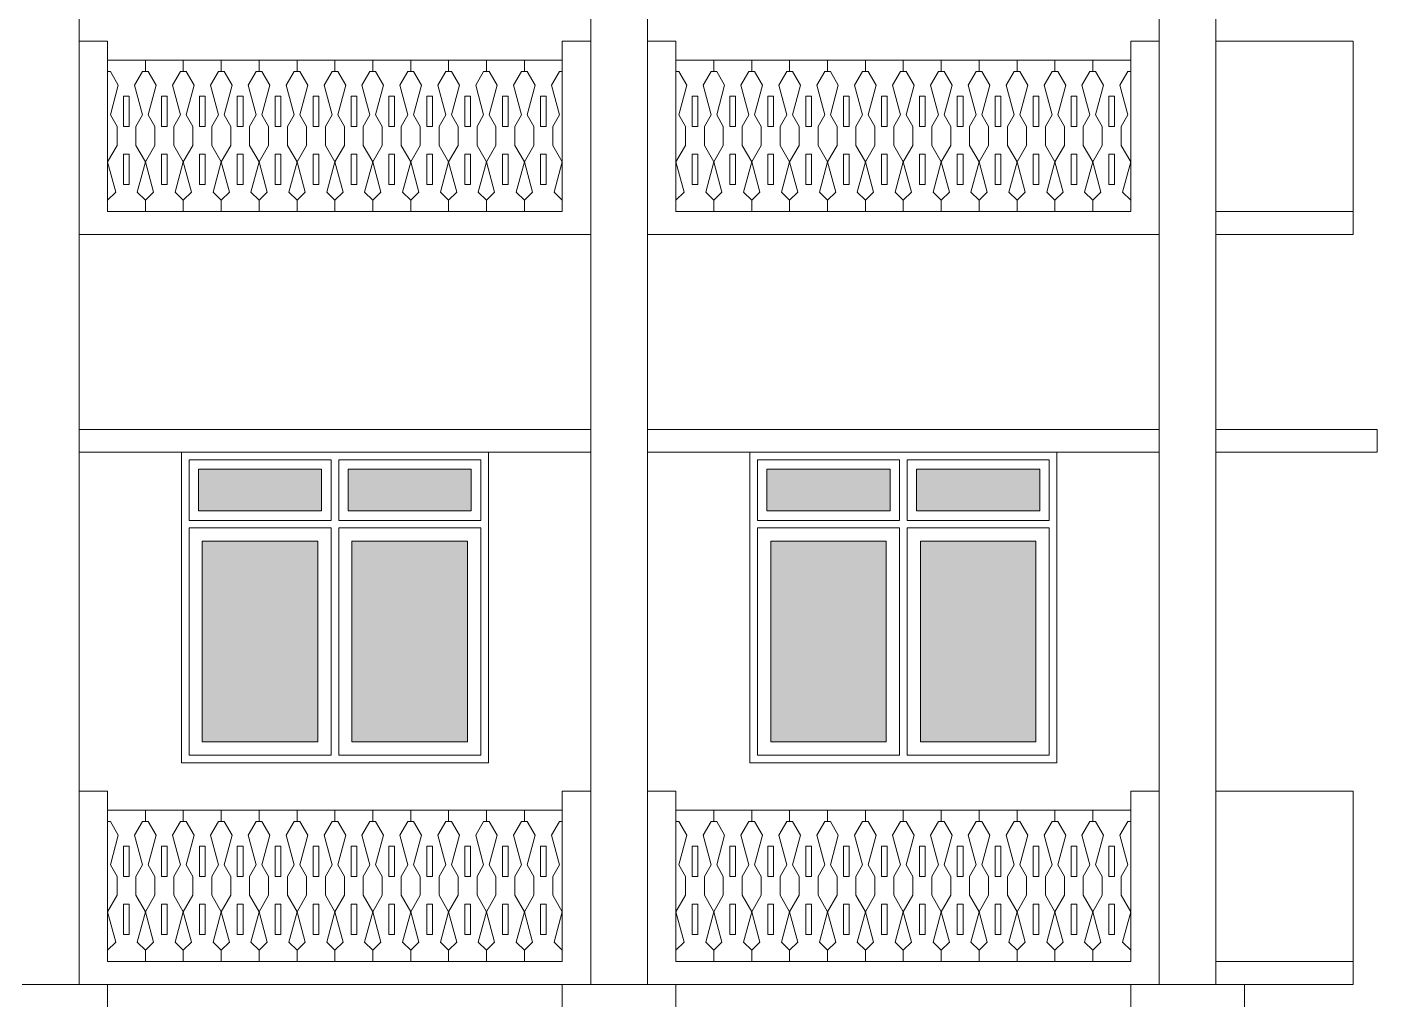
# Model space of a CAD drawing. Header units: millimetres. Extents: x -11 to 1625, y -267 to 180.
# Drawn here: x 1272.31 to 1279.44, y 128.73 to 133.86 of the extents above; entities that cross this region are included whole.
import ezdxf

# ---------------------------------------------------------------- set-up
doc = ezdxf.new("R2010")
doc.units = ezdxf.units.MM
for name, color, linetype, lineweight in [('ars', 11, 'Continuous', 5), ('kus', 63, 'Continuous', 15), ('lan', 7, 'Continuous', 15), ('sol kaca', 9, 'Continuous', 0), ('tem', 5, 'Continuous', 20)]:
    doc.layers.add(name, color=color, linetype=linetype, lineweight=lineweight)

msp = doc.modelspace()

# ---------------------------------------------------------------- hatches: boundary and pattern name
at = {"layer": 'sol kaca'}
h = msp.add_hatch(color=256, dxfattribs=at)
h.dxf.hatch_style = 1
h.paths.add_polyline_path([(1273.8693095, 131.5265705), (1273.2193095, 131.5265705), (1273.2193095, 131.3065705), (1273.8693095, 131.3065705)])
h.paths.add_polyline_path([(1274.6593095, 131.5265705), (1274.0093095, 131.5265705), (1274.0093095, 131.3065705), (1274.6593095, 131.3065705)])
h.paths.add_polyline_path([(1274.6393095, 131.1465705), (1274.0293095, 131.1465705), (1274.0293095, 130.0865705), (1274.6393095, 130.0865705)])
h.paths.add_polyline_path([(1273.8493095, 131.1465705), (1273.2393095, 131.1465705), (1273.2393095, 130.0865705), (1273.8493095, 130.0865705)])
h = msp.add_hatch(color=256, dxfattribs=at)
h.dxf.hatch_style = 1
h.paths.add_polyline_path([(1276.8693095, 131.5265705), (1276.2193095, 131.5265705), (1276.2193095, 131.3065705), (1276.8693095, 131.3065705)])
h.paths.add_polyline_path([(1277.6593095, 131.5265705), (1277.0093095, 131.5265705), (1277.0093095, 131.3065705), (1277.6593095, 131.3065705)])
h.paths.add_polyline_path([(1277.6393095, 131.1465705), (1277.0293095, 131.1465705), (1277.0293095, 130.0865705), (1277.6393095, 130.0865705)])
h.paths.add_polyline_path([(1276.8493095, 131.1465705), (1276.2393095, 131.1465705), (1276.2393095, 130.0865705), (1276.8493095, 130.0865705)])

# ---------------------------------------------------------------- linework, layer by layer
at = {"layer": 'ars'}
for points in [[(1272.9393095, 133.6865705), (1272.7393095, 133.6865705), (1272.7393095, 133.6265705), (1272.7543095, 133.6265705), (1272.7962886, 133.5538605), (1272.7543095, 133.3971923), (1272.7893095, 133.3365705), (1272.7893095, 133.2365705), (1272.7393095, 133.149968), (1272.7822924, 132.9895535), (1272.7393095, 132.9465705), (1272.7393095, 132.8865705), (1272.9393095, 132.8865705), (1272.9393095, 132.9465705), (1272.8963266, 132.9895535), (1272.9393095, 133.149968), (1272.8893095, 133.2365705), (1272.8893095, 133.3365705), (1272.9243095, 133.3971923), (1272.8823304, 133.5538605), (1272.9243095, 133.6265705), (1272.9393095, 133.6265705)], [(1273.1393095, 133.6865705), (1272.9393095, 133.6865705), (1272.9393095, 133.6265705), (1272.9543095, 133.6265705), (1272.9962886, 133.5538605), (1272.9543095, 133.3971923), (1272.9893095, 133.3365705), (1272.9893095, 133.2365705), (1272.9393095, 133.149968), (1272.9822924, 132.9895535), (1272.9393095, 132.9465705), (1272.9393095, 132.8865705), (1273.1393095, 132.8865705), (1273.1393095, 132.9465705), (1273.0963266, 132.9895535), (1273.1393095, 133.149968), (1273.0893095, 133.2365705), (1273.0893095, 133.3365705), (1273.1243095, 133.3971923), (1273.0823304, 133.5538605), (1273.1243095, 133.6265705), (1273.1393095, 133.6265705)], [(1273.3393095, 133.6865705), (1273.1393095, 133.6865705), (1273.1393095, 133.6265705), (1273.1543095, 133.6265705), (1273.1962886, 133.5538605), (1273.1543095, 133.3971923), (1273.1893095, 133.3365705), (1273.1893095, 133.2365705), (1273.1393095, 133.149968), (1273.1822924, 132.9895535), (1273.1393095, 132.9465705), (1273.1393095, 132.8865705), (1273.3393095, 132.8865705), (1273.3393095, 132.9465705), (1273.2963266, 132.9895535), (1273.3393095, 133.149968), (1273.2893095, 133.2365705), (1273.2893095, 133.3365705), (1273.3243095, 133.3971923), (1273.2823304, 133.5538605), (1273.3243095, 133.6265705), (1273.3393095, 133.6265705)], [(1273.5393095, 133.6865705), (1273.3393095, 133.6865705), (1273.3393095, 133.6265705), (1273.3543095, 133.6265705), (1273.3962886, 133.5538605), (1273.3543095, 133.3971923), (1273.3893095, 133.3365705), (1273.3893095, 133.2365705), (1273.3393095, 133.149968), (1273.3822924, 132.9895535), (1273.3393095, 132.9465705), (1273.3393095, 132.8865705), (1273.5393095, 132.8865705), (1273.5393095, 132.9465705), (1273.4963266, 132.9895535), (1273.5393095, 133.149968), (1273.4893095, 133.2365705), (1273.4893095, 133.3365705), (1273.5243095, 133.3971923), (1273.4823304, 133.5538605), (1273.5243095, 133.6265705), (1273.5393095, 133.6265705)], [(1273.7393095, 133.6865705), (1273.5393095, 133.6865705), (1273.5393095, 133.6265705), (1273.5543095, 133.6265705), (1273.5962886, 133.5538605), (1273.5543095, 133.3971923), (1273.5893095, 133.3365705), (1273.5893095, 133.2365705), (1273.5393095, 133.149968), (1273.5822924, 132.9895535), (1273.5393095, 132.9465705), (1273.5393095, 132.8865705), (1273.7393095, 132.8865705), (1273.7393095, 132.9465705), (1273.6963266, 132.9895535), (1273.7393095, 133.149968), (1273.6893095, 133.2365705), (1273.6893095, 133.3365705), (1273.7243095, 133.3971923), (1273.6823304, 133.5538605), (1273.7243095, 133.6265705), (1273.7393095, 133.6265705)], [(1273.9393095, 133.6865705), (1273.7393095, 133.6865705), (1273.7393095, 133.6265705), (1273.7543095, 133.6265705), (1273.7962886, 133.5538605), (1273.7543095, 133.3971923), (1273.7893095, 133.3365705), (1273.7893095, 133.2365705), (1273.7393095, 133.149968), (1273.7822924, 132.9895535), (1273.7393095, 132.9465705), (1273.7393095, 132.8865705), (1273.9393095, 132.8865705), (1273.9393095, 132.9465705), (1273.8963266, 132.9895535), (1273.9393095, 133.149968), (1273.8893095, 133.2365705), (1273.8893095, 133.3365705), (1273.9243095, 133.3971923), (1273.8823304, 133.5538605), (1273.9243095, 133.6265705), (1273.9393095, 133.6265705)], [(1274.1393095, 133.6865705), (1273.9393095, 133.6865705), (1273.9393095, 133.6265705), (1273.9543095, 133.6265705), (1273.9962886, 133.5538605), (1273.9543095, 133.3971923), (1273.9893095, 133.3365705), (1273.9893095, 133.2365705), (1273.9393095, 133.149968), (1273.9822924, 132.9895535), (1273.9393095, 132.9465705), (1273.9393095, 132.8865705), (1274.1393095, 132.8865705), (1274.1393095, 132.9465705), (1274.0963266, 132.9895535), (1274.1393095, 133.149968), (1274.0893095, 133.2365705), (1274.0893095, 133.3365705), (1274.1243095, 133.3971923), (1274.0823304, 133.5538605), (1274.1243095, 133.6265705), (1274.1393095, 133.6265705)], [(1274.3393095, 133.6865705), (1274.1393095, 133.6865705), (1274.1393095, 133.6265705), (1274.1543095, 133.6265705), (1274.1962886, 133.5538605), (1274.1543095, 133.3971923), (1274.1893095, 133.3365705), (1274.1893095, 133.2365705), (1274.1393095, 133.149968), (1274.1822924, 132.9895535), (1274.1393095, 132.9465705), (1274.1393095, 132.8865705), (1274.3393095, 132.8865705), (1274.3393095, 132.9465705), (1274.2963266, 132.9895535), (1274.3393095, 133.149968), (1274.2893095, 133.2365705), (1274.2893095, 133.3365705), (1274.3243095, 133.3971923), (1274.2823304, 133.5538605), (1274.3243095, 133.6265705), (1274.3393095, 133.6265705)], [(1274.5393095, 133.6865705), (1274.3393095, 133.6865705), (1274.3393095, 133.6265705), (1274.3543095, 133.6265705), (1274.3962886, 133.5538605), (1274.3543095, 133.3971923), (1274.3893095, 133.3365705), (1274.3893095, 133.2365705), (1274.3393095, 133.149968), (1274.3822924, 132.9895535), (1274.3393095, 132.9465705), (1274.3393095, 132.8865705), (1274.5393095, 132.8865705), (1274.5393095, 132.9465705), (1274.4963266, 132.9895535), (1274.5393095, 133.149968), (1274.4893095, 133.2365705), (1274.4893095, 133.3365705), (1274.5243095, 133.3971923), (1274.4823304, 133.5538605), (1274.5243095, 133.6265705), (1274.5393095, 133.6265705)], [(1274.7393095, 133.6865705), (1274.5393095, 133.6865705), (1274.5393095, 133.6265705), (1274.5543095, 133.6265705), (1274.5962886, 133.5538605), (1274.5543095, 133.3971923), (1274.5893095, 133.3365705), (1274.5893095, 133.2365705), (1274.5393095, 133.149968), (1274.5822924, 132.9895535), (1274.5393095, 132.9465705), (1274.5393095, 132.8865705), (1274.7393095, 132.8865705), (1274.7393095, 132.9465705), (1274.6963266, 132.9895535), (1274.7393095, 133.149968), (1274.6893095, 133.2365705), (1274.6893095, 133.3365705), (1274.7243095, 133.3971923), (1274.6823304, 133.5538605), (1274.7243095, 133.6265705), (1274.7393095, 133.6265705)], [(1274.9393095, 133.6865705), (1274.7393095, 133.6865705), (1274.7393095, 133.6265705), (1274.7543095, 133.6265705), (1274.7962886, 133.5538605), (1274.7543095, 133.3971923), (1274.7893095, 133.3365705), (1274.7893095, 133.2365705), (1274.7393095, 133.149968), (1274.7822924, 132.9895535), (1274.7393095, 132.9465705), (1274.7393095, 132.8865705), (1274.9393095, 132.8865705), (1274.9393095, 132.9465705), (1274.8963266, 132.9895535), (1274.9393095, 133.149968), (1274.8893095, 133.2365705), (1274.8893095, 133.3365705), (1274.9243095, 133.3971923), (1274.8823304, 133.5538605), (1274.9243095, 133.6265705), (1274.9393095, 133.6265705)], [(1275.1393095, 133.6865705), (1274.9393095, 133.6865705), (1274.9393095, 133.6265705), (1274.9543095, 133.6265705), (1274.9962886, 133.5538605), (1274.9543095, 133.3971923), (1274.9893095, 133.3365705), (1274.9893095, 133.2365705), (1274.9393095, 133.149968), (1274.9822924, 132.9895535), (1274.9393095, 132.9465705), (1274.9393095, 132.8865705), (1275.1393095, 132.8865705), (1275.1393095, 132.9465705), (1275.0963266, 132.9895535), (1275.1393095, 133.149968), (1275.0893095, 133.2365705), (1275.0893095, 133.3365705), (1275.1243095, 133.3971923), (1275.0823304, 133.5538605), (1275.1243095, 133.6265705), (1275.1393095, 133.6265705)], [(1275.9393095, 133.6865705), (1275.7393095, 133.6865705), (1275.7393095, 133.6265705), (1275.7543095, 133.6265705), (1275.7962886, 133.5538605), (1275.7543095, 133.3971923), (1275.7893095, 133.3365705), (1275.7893095, 133.2365705), (1275.7393095, 133.149968), (1275.7822924, 132.9895535), (1275.7393095, 132.9465705), (1275.7393095, 132.8865705), (1275.9393095, 132.8865705), (1275.9393095, 132.9465705), (1275.8963266, 132.9895535), (1275.9393095, 133.149968), (1275.8893095, 133.2365705), (1275.8893095, 133.3365705), (1275.9243095, 133.3971923), (1275.8823304, 133.5538605), (1275.9243095, 133.6265705), (1275.9393095, 133.6265705)], [(1276.1393095, 133.6865705), (1275.9393095, 133.6865705), (1275.9393095, 133.6265705), (1275.9543095, 133.6265705), (1275.9962886, 133.5538605), (1275.9543095, 133.3971923), (1275.9893095, 133.3365705), (1275.9893095, 133.2365705), (1275.9393095, 133.149968), (1275.9822924, 132.9895535), (1275.9393095, 132.9465705), (1275.9393095, 132.8865705), (1276.1393095, 132.8865705), (1276.1393095, 132.9465705), (1276.0963266, 132.9895535), (1276.1393095, 133.149968), (1276.0893095, 133.2365705), (1276.0893095, 133.3365705), (1276.1243095, 133.3971923), (1276.0823304, 133.5538605), (1276.1243095, 133.6265705), (1276.1393095, 133.6265705)], [(1276.3393095, 133.6865705), (1276.1393095, 133.6865705), (1276.1393095, 133.6265705), (1276.1543095, 133.6265705), (1276.1962886, 133.5538605), (1276.1543095, 133.3971923), (1276.1893095, 133.3365705), (1276.1893095, 133.2365705), (1276.1393095, 133.149968), (1276.1822924, 132.9895535), (1276.1393095, 132.9465705), (1276.1393095, 132.8865705), (1276.3393095, 132.8865705), (1276.3393095, 132.9465705), (1276.2963266, 132.9895535), (1276.3393095, 133.149968), (1276.2893095, 133.2365705), (1276.2893095, 133.3365705), (1276.3243095, 133.3971923), (1276.2823304, 133.5538605), (1276.3243095, 133.6265705), (1276.3393095, 133.6265705)], [(1276.5393095, 133.6865705), (1276.3393095, 133.6865705), (1276.3393095, 133.6265705), (1276.3543095, 133.6265705), (1276.3962886, 133.5538605), (1276.3543095, 133.3971923), (1276.3893095, 133.3365705), (1276.3893095, 133.2365705), (1276.3393095, 133.149968), (1276.3822924, 132.9895535), (1276.3393095, 132.9465705), (1276.3393095, 132.8865705), (1276.5393095, 132.8865705), (1276.5393095, 132.9465705), (1276.4963266, 132.9895535), (1276.5393095, 133.149968), (1276.4893095, 133.2365705), (1276.4893095, 133.3365705), (1276.5243095, 133.3971923), (1276.4823304, 133.5538605), (1276.5243095, 133.6265705), (1276.5393095, 133.6265705)], [(1276.7393095, 133.6865705), (1276.5393095, 133.6865705), (1276.5393095, 133.6265705), (1276.5543095, 133.6265705), (1276.5962886, 133.5538605), (1276.5543095, 133.3971923), (1276.5893095, 133.3365705), (1276.5893095, 133.2365705), (1276.5393095, 133.149968), (1276.5822924, 132.9895535), (1276.5393095, 132.9465705), (1276.5393095, 132.8865705), (1276.7393095, 132.8865705), (1276.7393095, 132.9465705), (1276.6963266, 132.9895535), (1276.7393095, 133.149968), (1276.6893095, 133.2365705), (1276.6893095, 133.3365705), (1276.7243095, 133.3971923), (1276.6823304, 133.5538605), (1276.7243095, 133.6265705), (1276.7393095, 133.6265705)], [(1276.9393095, 133.6865705), (1276.7393095, 133.6865705), (1276.7393095, 133.6265705), (1276.7543095, 133.6265705), (1276.7962886, 133.5538605), (1276.7543095, 133.3971923), (1276.7893095, 133.3365705), (1276.7893095, 133.2365705), (1276.7393095, 133.149968), (1276.7822924, 132.9895535), (1276.7393095, 132.9465705), (1276.7393095, 132.8865705), (1276.9393095, 132.8865705), (1276.9393095, 132.9465705), (1276.8963266, 132.9895535), (1276.9393095, 133.149968), (1276.8893095, 133.2365705), (1276.8893095, 133.3365705), (1276.9243095, 133.3971923), (1276.8823304, 133.5538605), (1276.9243095, 133.6265705), (1276.9393095, 133.6265705)], [(1277.1393095, 133.6865705), (1276.9393095, 133.6865705), (1276.9393095, 133.6265705), (1276.9543095, 133.6265705), (1276.9962886, 133.5538605), (1276.9543095, 133.3971923), (1276.9893095, 133.3365705), (1276.9893095, 133.2365705), (1276.9393095, 133.149968), (1276.9822924, 132.9895535), (1276.9393095, 132.9465705), (1276.9393095, 132.8865705), (1277.1393095, 132.8865705), (1277.1393095, 132.9465705), (1277.0963266, 132.9895535), (1277.1393095, 133.149968), (1277.0893095, 133.2365705), (1277.0893095, 133.3365705), (1277.1243095, 133.3971923), (1277.0823304, 133.5538605), (1277.1243095, 133.6265705), (1277.1393095, 133.6265705)], [(1277.3393095, 133.6865705), (1277.1393095, 133.6865705), (1277.1393095, 133.6265705), (1277.1543095, 133.6265705), (1277.1962886, 133.5538605), (1277.1543095, 133.3971923), (1277.1893095, 133.3365705), (1277.1893095, 133.2365705), (1277.1393095, 133.149968), (1277.1822924, 132.9895535), (1277.1393095, 132.9465705), (1277.1393095, 132.8865705), (1277.3393095, 132.8865705), (1277.3393095, 132.9465705), (1277.2963266, 132.9895535), (1277.3393095, 133.149968), (1277.2893095, 133.2365705), (1277.2893095, 133.3365705), (1277.3243095, 133.3971923), (1277.2823304, 133.5538605), (1277.3243095, 133.6265705), (1277.3393095, 133.6265705)], [(1277.5393095, 133.6865705), (1277.3393095, 133.6865705), (1277.3393095, 133.6265705), (1277.3543095, 133.6265705), (1277.3962886, 133.5538605), (1277.3543095, 133.3971923), (1277.3893095, 133.3365705), (1277.3893095, 133.2365705), (1277.3393095, 133.149968), (1277.3822924, 132.9895535), (1277.3393095, 132.9465705), (1277.3393095, 132.8865705), (1277.5393095, 132.8865705), (1277.5393095, 132.9465705), (1277.4963266, 132.9895535), (1277.5393095, 133.149968), (1277.4893095, 133.2365705), (1277.4893095, 133.3365705), (1277.5243095, 133.3971923), (1277.4823304, 133.5538605), (1277.5243095, 133.6265705), (1277.5393095, 133.6265705)], [(1277.7393095, 133.6865705), (1277.5393095, 133.6865705), (1277.5393095, 133.6265705), (1277.5543095, 133.6265705), (1277.5962886, 133.5538605), (1277.5543095, 133.3971923), (1277.5893095, 133.3365705), (1277.5893095, 133.2365705), (1277.5393095, 133.149968), (1277.5822924, 132.9895535), (1277.5393095, 132.9465705), (1277.5393095, 132.8865705), (1277.7393095, 132.8865705), (1277.7393095, 132.9465705), (1277.6963266, 132.9895535), (1277.7393095, 133.149968), (1277.6893095, 133.2365705), (1277.6893095, 133.3365705), (1277.7243095, 133.3971923), (1277.6823304, 133.5538605), (1277.7243095, 133.6265705), (1277.7393095, 133.6265705)], [(1277.9393095, 133.6865705), (1277.7393095, 133.6865705), (1277.7393095, 133.6265705), (1277.7543095, 133.6265705), (1277.7962886, 133.5538605), (1277.7543095, 133.3971923), (1277.7893095, 133.3365705), (1277.7893095, 133.2365705), (1277.7393095, 133.149968), (1277.7822924, 132.9895535), (1277.7393095, 132.9465705), (1277.7393095, 132.8865705), (1277.9393095, 132.8865705), (1277.9393095, 132.9465705), (1277.8963266, 132.9895535), (1277.9393095, 133.149968), (1277.8893095, 133.2365705), (1277.8893095, 133.3365705), (1277.9243095, 133.3971923), (1277.8823304, 133.5538605), (1277.9243095, 133.6265705), (1277.9393095, 133.6265705)], [(1278.1393095, 133.6865705), (1277.9393095, 133.6865705), (1277.9393095, 133.6265705), (1277.9543095, 133.6265705), (1277.9962886, 133.5538605), (1277.9543095, 133.3971923), (1277.9893095, 133.3365705), (1277.9893095, 133.2365705), (1277.9393095, 133.149968), (1277.9822924, 132.9895535), (1277.9393095, 132.9465705), (1277.9393095, 132.8865705), (1278.1393095, 132.8865705), (1278.1393095, 132.9465705), (1278.0963266, 132.9895535), (1278.1393095, 133.149968), (1278.0893095, 133.2365705), (1278.0893095, 133.3365705), (1278.1243095, 133.3971923), (1278.0823304, 133.5538605), (1278.1243095, 133.6265705), (1278.1393095, 133.6265705)], [(1272.8243095, 133.3365705), (1272.8543095, 133.3365705), (1272.8543095, 133.4965705), (1272.8243095, 133.4965705)], [(1273.0243095, 133.3365705), (1273.0543095, 133.3365705), (1273.0543095, 133.4965705), (1273.0243095, 133.4965705)], [(1273.2243095, 133.3365705), (1273.2543095, 133.3365705), (1273.2543095, 133.4965705), (1273.2243095, 133.4965705)], [(1273.4243095, 133.3365705), (1273.4543095, 133.3365705), (1273.4543095, 133.4965705), (1273.4243095, 133.4965705)], [(1273.6243095, 133.3365705), (1273.6543095, 133.3365705), (1273.6543095, 133.4965705), (1273.6243095, 133.4965705)], [(1273.8243095, 133.3365705), (1273.8543095, 133.3365705), (1273.8543095, 133.4965705), (1273.8243095, 133.4965705)], [(1274.0243095, 133.3365705), (1274.0543095, 133.3365705), (1274.0543095, 133.4965705), (1274.0243095, 133.4965705)], [(1274.2243095, 133.3365705), (1274.2543095, 133.3365705), (1274.2543095, 133.4965705), (1274.2243095, 133.4965705)], [(1274.4243095, 133.3365705), (1274.4543095, 133.3365705), (1274.4543095, 133.4965705), (1274.4243095, 133.4965705)], [(1274.6243095, 133.3365705), (1274.6543095, 133.3365705), (1274.6543095, 133.4965705), (1274.6243095, 133.4965705)], [(1274.8243095, 133.3365705), (1274.8543095, 133.3365705), (1274.8543095, 133.4965705), (1274.8243095, 133.4965705)], [(1275.0243095, 133.3365705), (1275.0543095, 133.3365705), (1275.0543095, 133.4965705), (1275.0243095, 133.4965705)], [(1275.8243095, 133.3365705), (1275.8543095, 133.3365705), (1275.8543095, 133.4965705), (1275.8243095, 133.4965705)], [(1276.0243095, 133.3365705), (1276.0543095, 133.3365705), (1276.0543095, 133.4965705), (1276.0243095, 133.4965705)], [(1276.2243095, 133.3365705), (1276.2543095, 133.3365705), (1276.2543095, 133.4965705), (1276.2243095, 133.4965705)], [(1276.4243095, 133.3365705), (1276.4543095, 133.3365705), (1276.4543095, 133.4965705), (1276.4243095, 133.4965705)], [(1276.6243095, 133.3365705), (1276.6543095, 133.3365705), (1276.6543095, 133.4965705), (1276.6243095, 133.4965705)], [(1276.8243095, 133.3365705), (1276.8543095, 133.3365705), (1276.8543095, 133.4965705), (1276.8243095, 133.4965705)], [(1277.0243095, 133.3365705), (1277.0543095, 133.3365705), (1277.0543095, 133.4965705), (1277.0243095, 133.4965705)], [(1277.2243095, 133.3365705), (1277.2543095, 133.3365705), (1277.2543095, 133.4965705), (1277.2243095, 133.4965705)], [(1277.4243095, 133.3365705), (1277.4543095, 133.3365705), (1277.4543095, 133.4965705), (1277.4243095, 133.4965705)], [(1277.6243095, 133.3365705), (1277.6543095, 133.3365705), (1277.6543095, 133.4965705), (1277.6243095, 133.4965705)], [(1277.8243095, 133.3365705), (1277.8543095, 133.3365705), (1277.8543095, 133.4965705), (1277.8243095, 133.4965705)], [(1278.0243095, 133.3365705), (1278.0543095, 133.3365705), (1278.0543095, 133.4965705), (1278.0243095, 133.4965705)], [(1272.8243095, 133.0295535), (1272.8543095, 133.0295535), (1272.8543095, 133.1895535), (1272.8243095, 133.1895535)], [(1273.0243095, 133.0295535), (1273.0543095, 133.0295535), (1273.0543095, 133.1895535), (1273.0243095, 133.1895535)], [(1273.2243095, 133.0295535), (1273.2543095, 133.0295535), (1273.2543095, 133.1895535), (1273.2243095, 133.1895535)], [(1273.4243095, 133.0295535), (1273.4543095, 133.0295535), (1273.4543095, 133.1895535), (1273.4243095, 133.1895535)], [(1273.6243095, 133.0295535), (1273.6543095, 133.0295535), (1273.6543095, 133.1895535), (1273.6243095, 133.1895535)], [(1273.8243095, 133.0295535), (1273.8543095, 133.0295535), (1273.8543095, 133.1895535), (1273.8243095, 133.1895535)], [(1274.0243095, 133.0295535), (1274.0543095, 133.0295535), (1274.0543095, 133.1895535), (1274.0243095, 133.1895535)], [(1274.2243095, 133.0295535), (1274.2543095, 133.0295535), (1274.2543095, 133.1895535), (1274.2243095, 133.1895535)], [(1274.4243095, 133.0295535), (1274.4543095, 133.0295535), (1274.4543095, 133.1895535), (1274.4243095, 133.1895535)], [(1274.6243095, 133.0295535), (1274.6543095, 133.0295535), (1274.6543095, 133.1895535), (1274.6243095, 133.1895535)], [(1274.8243095, 133.0295535), (1274.8543095, 133.0295535), (1274.8543095, 133.1895535), (1274.8243095, 133.1895535)], [(1275.0243095, 133.0295535), (1275.0543095, 133.0295535), (1275.0543095, 133.1895535), (1275.0243095, 133.1895535)], [(1275.8243095, 133.0295535), (1275.8543095, 133.0295535), (1275.8543095, 133.1895535), (1275.8243095, 133.1895535)], [(1276.0243095, 133.0295535), (1276.0543095, 133.0295535), (1276.0543095, 133.1895535), (1276.0243095, 133.1895535)], [(1276.2243095, 133.0295535), (1276.2543095, 133.0295535), (1276.2543095, 133.1895535), (1276.2243095, 133.1895535)], [(1276.4243095, 133.0295535), (1276.4543095, 133.0295535), (1276.4543095, 133.1895535), (1276.4243095, 133.1895535)], [(1276.6243095, 133.0295535), (1276.6543095, 133.0295535), (1276.6543095, 133.1895535), (1276.6243095, 133.1895535)], [(1276.8243095, 133.0295535), (1276.8543095, 133.0295535), (1276.8543095, 133.1895535), (1276.8243095, 133.1895535)], [(1277.0243095, 133.0295535), (1277.0543095, 133.0295535), (1277.0543095, 133.1895535), (1277.0243095, 133.1895535)], [(1277.2243095, 133.0295535), (1277.2543095, 133.0295535), (1277.2543095, 133.1895535), (1277.2243095, 133.1895535)], [(1277.4243095, 133.0295535), (1277.4543095, 133.0295535), (1277.4543095, 133.1895535), (1277.4243095, 133.1895535)], [(1277.6243095, 133.0295535), (1277.6543095, 133.0295535), (1277.6543095, 133.1895535), (1277.6243095, 133.1895535)], [(1277.8243095, 133.0295535), (1277.8543095, 133.0295535), (1277.8543095, 133.1895535), (1277.8243095, 133.1895535)], [(1278.0243095, 133.0295535), (1278.0543095, 133.0295535), (1278.0543095, 133.1895535), (1278.0243095, 133.1895535)], [(1272.9393095, 129.7265705), (1272.7393095, 129.7265705), (1272.7393095, 129.6665705), (1272.7543095, 129.6665705), (1272.7962886, 129.5938605), (1272.7543095, 129.4371923), (1272.7893095, 129.3765705), (1272.7893095, 129.2765705), (1272.7393095, 129.189968), (1272.7822924, 129.0295535), (1272.7393095, 128.9865705), (1272.7393095, 128.9265705), (1272.9393095, 128.9265705), (1272.9393095, 128.9865705), (1272.8963266, 129.0295535), (1272.9393095, 129.189968), (1272.8893095, 129.2765705), (1272.8893095, 129.3765705), (1272.9243095, 129.4371923), (1272.8823304, 129.5938605), (1272.9243095, 129.6665705), (1272.9393095, 129.6665705)], [(1273.1393095, 129.7265705), (1272.9393095, 129.7265705), (1272.9393095, 129.6665705), (1272.9543095, 129.6665705), (1272.9962886, 129.5938605), (1272.9543095, 129.4371923), (1272.9893095, 129.3765705), (1272.9893095, 129.2765705), (1272.9393095, 129.189968), (1272.9822924, 129.0295535), (1272.9393095, 128.9865705), (1272.9393095, 128.9265705), (1273.1393095, 128.9265705), (1273.1393095, 128.9865705), (1273.0963266, 129.0295535), (1273.1393095, 129.189968), (1273.0893095, 129.2765705), (1273.0893095, 129.3765705), (1273.1243095, 129.4371923), (1273.0823304, 129.5938605), (1273.1243095, 129.6665705), (1273.1393095, 129.6665705)], [(1273.3393095, 129.7265705), (1273.1393095, 129.7265705), (1273.1393095, 129.6665705), (1273.1543095, 129.6665705), (1273.1962886, 129.5938605), (1273.1543095, 129.4371923), (1273.1893095, 129.3765705), (1273.1893095, 129.2765705), (1273.1393095, 129.189968), (1273.1822924, 129.0295535), (1273.1393095, 128.9865705), (1273.1393095, 128.9265705), (1273.3393095, 128.9265705), (1273.3393095, 128.9865705), (1273.2963266, 129.0295535), (1273.3393095, 129.189968), (1273.2893095, 129.2765705), (1273.2893095, 129.3765705), (1273.3243095, 129.4371923), (1273.2823304, 129.5938605), (1273.3243095, 129.6665705), (1273.3393095, 129.6665705)], [(1273.5393095, 129.7265705), (1273.3393095, 129.7265705), (1273.3393095, 129.6665705), (1273.3543095, 129.6665705), (1273.3962886, 129.5938605), (1273.3543095, 129.4371923), (1273.3893095, 129.3765705), (1273.3893095, 129.2765705), (1273.3393095, 129.189968), (1273.3822924, 129.0295535), (1273.3393095, 128.9865705), (1273.3393095, 128.9265705), (1273.5393095, 128.9265705), (1273.5393095, 128.9865705), (1273.4963266, 129.0295535), (1273.5393095, 129.189968), (1273.4893095, 129.2765705), (1273.4893095, 129.3765705), (1273.5243095, 129.4371923), (1273.4823304, 129.5938605), (1273.5243095, 129.6665705), (1273.5393095, 129.6665705)], [(1273.7393095, 129.7265705), (1273.5393095, 129.7265705), (1273.5393095, 129.6665705), (1273.5543095, 129.6665705), (1273.5962886, 129.5938605), (1273.5543095, 129.4371923), (1273.5893095, 129.3765705), (1273.5893095, 129.2765705), (1273.5393095, 129.189968), (1273.5822924, 129.0295535), (1273.5393095, 128.9865705), (1273.5393095, 128.9265705), (1273.7393095, 128.9265705), (1273.7393095, 128.9865705), (1273.6963266, 129.0295535), (1273.7393095, 129.189968), (1273.6893095, 129.2765705), (1273.6893095, 129.3765705), (1273.7243095, 129.4371923), (1273.6823304, 129.5938605), (1273.7243095, 129.6665705), (1273.7393095, 129.6665705)], [(1273.9393095, 129.7265705), (1273.7393095, 129.7265705), (1273.7393095, 129.6665705), (1273.7543095, 129.6665705), (1273.7962886, 129.5938605), (1273.7543095, 129.4371923), (1273.7893095, 129.3765705), (1273.7893095, 129.2765705), (1273.7393095, 129.189968), (1273.7822924, 129.0295535), (1273.7393095, 128.9865705), (1273.7393095, 128.9265705), (1273.9393095, 128.9265705), (1273.9393095, 128.9865705), (1273.8963266, 129.0295535), (1273.9393095, 129.189968), (1273.8893095, 129.2765705), (1273.8893095, 129.3765705), (1273.9243095, 129.4371923), (1273.8823304, 129.5938605), (1273.9243095, 129.6665705), (1273.9393095, 129.6665705)], [(1274.1393095, 129.7265705), (1273.9393095, 129.7265705), (1273.9393095, 129.6665705), (1273.9543095, 129.6665705), (1273.9962886, 129.5938605), (1273.9543095, 129.4371923), (1273.9893095, 129.3765705), (1273.9893095, 129.2765705), (1273.9393095, 129.189968), (1273.9822924, 129.0295535), (1273.9393095, 128.9865705), (1273.9393095, 128.9265705), (1274.1393095, 128.9265705), (1274.1393095, 128.9865705), (1274.0963266, 129.0295535), (1274.1393095, 129.189968), (1274.0893095, 129.2765705), (1274.0893095, 129.3765705), (1274.1243095, 129.4371923), (1274.0823304, 129.5938605), (1274.1243095, 129.6665705), (1274.1393095, 129.6665705)], [(1274.3393095, 129.7265705), (1274.1393095, 129.7265705), (1274.1393095, 129.6665705), (1274.1543095, 129.6665705), (1274.1962886, 129.5938605), (1274.1543095, 129.4371923), (1274.1893095, 129.3765705), (1274.1893095, 129.2765705), (1274.1393095, 129.189968), (1274.1822924, 129.0295535), (1274.1393095, 128.9865705), (1274.1393095, 128.9265705), (1274.3393095, 128.9265705), (1274.3393095, 128.9865705), (1274.2963266, 129.0295535), (1274.3393095, 129.189968), (1274.2893095, 129.2765705), (1274.2893095, 129.3765705), (1274.3243095, 129.4371923), (1274.2823304, 129.5938605), (1274.3243095, 129.6665705), (1274.3393095, 129.6665705)], [(1274.5393095, 129.7265705), (1274.3393095, 129.7265705), (1274.3393095, 129.6665705), (1274.3543095, 129.6665705), (1274.3962886, 129.5938605), (1274.3543095, 129.4371923), (1274.3893095, 129.3765705), (1274.3893095, 129.2765705), (1274.3393095, 129.189968), (1274.3822924, 129.0295535), (1274.3393095, 128.9865705), (1274.3393095, 128.9265705), (1274.5393095, 128.9265705), (1274.5393095, 128.9865705), (1274.4963266, 129.0295535), (1274.5393095, 129.189968), (1274.4893095, 129.2765705), (1274.4893095, 129.3765705), (1274.5243095, 129.4371923), (1274.4823304, 129.5938605), (1274.5243095, 129.6665705), (1274.5393095, 129.6665705)], [(1274.7393095, 129.7265705), (1274.5393095, 129.7265705), (1274.5393095, 129.6665705), (1274.5543095, 129.6665705), (1274.5962886, 129.5938605), (1274.5543095, 129.4371923), (1274.5893095, 129.3765705), (1274.5893095, 129.2765705), (1274.5393095, 129.189968), (1274.5822924, 129.0295535), (1274.5393095, 128.9865705), (1274.5393095, 128.9265705), (1274.7393095, 128.9265705), (1274.7393095, 128.9865705), (1274.6963266, 129.0295535), (1274.7393095, 129.189968), (1274.6893095, 129.2765705), (1274.6893095, 129.3765705), (1274.7243095, 129.4371923), (1274.6823304, 129.5938605), (1274.7243095, 129.6665705), (1274.7393095, 129.6665705)], [(1274.9393095, 129.7265705), (1274.7393095, 129.7265705), (1274.7393095, 129.6665705), (1274.7543095, 129.6665705), (1274.7962886, 129.5938605), (1274.7543095, 129.4371923), (1274.7893095, 129.3765705), (1274.7893095, 129.2765705), (1274.7393095, 129.189968), (1274.7822924, 129.0295535), (1274.7393095, 128.9865705), (1274.7393095, 128.9265705), (1274.9393095, 128.9265705), (1274.9393095, 128.9865705), (1274.8963266, 129.0295535), (1274.9393095, 129.189968), (1274.8893095, 129.2765705), (1274.8893095, 129.3765705), (1274.9243095, 129.4371923), (1274.8823304, 129.5938605), (1274.9243095, 129.6665705), (1274.9393095, 129.6665705)], [(1275.1393095, 129.7265705), (1274.9393095, 129.7265705), (1274.9393095, 129.6665705), (1274.9543095, 129.6665705), (1274.9962886, 129.5938605), (1274.9543095, 129.4371923), (1274.9893095, 129.3765705), (1274.9893095, 129.2765705), (1274.9393095, 129.189968), (1274.9822924, 129.0295535), (1274.9393095, 128.9865705), (1274.9393095, 128.9265705), (1275.1393095, 128.9265705), (1275.1393095, 128.9865705), (1275.0963266, 129.0295535), (1275.1393095, 129.189968), (1275.0893095, 129.2765705), (1275.0893095, 129.3765705), (1275.1243095, 129.4371923), (1275.0823304, 129.5938605), (1275.1243095, 129.6665705), (1275.1393095, 129.6665705)], [(1275.9393095, 129.7265705), (1275.7393095, 129.7265705), (1275.7393095, 129.6665705), (1275.7543095, 129.6665705), (1275.7962886, 129.5938605), (1275.7543095, 129.4371923), (1275.7893095, 129.3765705), (1275.7893095, 129.2765705), (1275.7393095, 129.189968), (1275.7822924, 129.0295535), (1275.7393095, 128.9865705), (1275.7393095, 128.9265705), (1275.9393095, 128.9265705), (1275.9393095, 128.9865705), (1275.8963266, 129.0295535), (1275.9393095, 129.189968), (1275.8893095, 129.2765705), (1275.8893095, 129.3765705), (1275.9243095, 129.4371923), (1275.8823304, 129.5938605), (1275.9243095, 129.6665705), (1275.9393095, 129.6665705)], [(1276.1393095, 129.7265705), (1275.9393095, 129.7265705), (1275.9393095, 129.6665705), (1275.9543095, 129.6665705), (1275.9962886, 129.5938605), (1275.9543095, 129.4371923), (1275.9893095, 129.3765705), (1275.9893095, 129.2765705), (1275.9393095, 129.189968), (1275.9822924, 129.0295535), (1275.9393095, 128.9865705), (1275.9393095, 128.9265705), (1276.1393095, 128.9265705), (1276.1393095, 128.9865705), (1276.0963266, 129.0295535), (1276.1393095, 129.189968), (1276.0893095, 129.2765705), (1276.0893095, 129.3765705), (1276.1243095, 129.4371923), (1276.0823304, 129.5938605), (1276.1243095, 129.6665705), (1276.1393095, 129.6665705)], [(1276.3393095, 129.7265705), (1276.1393095, 129.7265705), (1276.1393095, 129.6665705), (1276.1543095, 129.6665705), (1276.1962886, 129.5938605), (1276.1543095, 129.4371923), (1276.1893095, 129.3765705), (1276.1893095, 129.2765705), (1276.1393095, 129.189968), (1276.1822924, 129.0295535), (1276.1393095, 128.9865705), (1276.1393095, 128.9265705), (1276.3393095, 128.9265705), (1276.3393095, 128.9865705), (1276.2963266, 129.0295535), (1276.3393095, 129.189968), (1276.2893095, 129.2765705), (1276.2893095, 129.3765705), (1276.3243095, 129.4371923), (1276.2823304, 129.5938605), (1276.3243095, 129.6665705), (1276.3393095, 129.6665705)], [(1276.5393095, 129.7265705), (1276.3393095, 129.7265705), (1276.3393095, 129.6665705), (1276.3543095, 129.6665705), (1276.3962886, 129.5938605), (1276.3543095, 129.4371923), (1276.3893095, 129.3765705), (1276.3893095, 129.2765705), (1276.3393095, 129.189968), (1276.3822924, 129.0295535), (1276.3393095, 128.9865705), (1276.3393095, 128.9265705), (1276.5393095, 128.9265705), (1276.5393095, 128.9865705), (1276.4963266, 129.0295535), (1276.5393095, 129.189968), (1276.4893095, 129.2765705), (1276.4893095, 129.3765705), (1276.5243095, 129.4371923), (1276.4823304, 129.5938605), (1276.5243095, 129.6665705), (1276.5393095, 129.6665705)], [(1276.7393095, 129.7265705), (1276.5393095, 129.7265705), (1276.5393095, 129.6665705), (1276.5543095, 129.6665705), (1276.5962886, 129.5938605), (1276.5543095, 129.4371923), (1276.5893095, 129.3765705), (1276.5893095, 129.2765705), (1276.5393095, 129.189968), (1276.5822924, 129.0295535), (1276.5393095, 128.9865705), (1276.5393095, 128.9265705), (1276.7393095, 128.9265705), (1276.7393095, 128.9865705), (1276.6963266, 129.0295535), (1276.7393095, 129.189968), (1276.6893095, 129.2765705), (1276.6893095, 129.3765705), (1276.7243095, 129.4371923), (1276.6823304, 129.5938605), (1276.7243095, 129.6665705), (1276.7393095, 129.6665705)], [(1276.9393095, 129.7265705), (1276.7393095, 129.7265705), (1276.7393095, 129.6665705), (1276.7543095, 129.6665705), (1276.7962886, 129.5938605), (1276.7543095, 129.4371923), (1276.7893095, 129.3765705), (1276.7893095, 129.2765705), (1276.7393095, 129.189968), (1276.7822924, 129.0295535), (1276.7393095, 128.9865705), (1276.7393095, 128.9265705), (1276.9393095, 128.9265705), (1276.9393095, 128.9865705), (1276.8963266, 129.0295535), (1276.9393095, 129.189968), (1276.8893095, 129.2765705), (1276.8893095, 129.3765705), (1276.9243095, 129.4371923), (1276.8823304, 129.5938605), (1276.9243095, 129.6665705), (1276.9393095, 129.6665705)], [(1277.1393095, 129.7265705), (1276.9393095, 129.7265705), (1276.9393095, 129.6665705), (1276.9543095, 129.6665705), (1276.9962886, 129.5938605), (1276.9543095, 129.4371923), (1276.9893095, 129.3765705), (1276.9893095, 129.2765705), (1276.9393095, 129.189968), (1276.9822924, 129.0295535), (1276.9393095, 128.9865705), (1276.9393095, 128.9265705), (1277.1393095, 128.9265705), (1277.1393095, 128.9865705), (1277.0963266, 129.0295535), (1277.1393095, 129.189968), (1277.0893095, 129.2765705), (1277.0893095, 129.3765705), (1277.1243095, 129.4371923), (1277.0823304, 129.5938605), (1277.1243095, 129.6665705), (1277.1393095, 129.6665705)], [(1277.3393095, 129.7265705), (1277.1393095, 129.7265705), (1277.1393095, 129.6665705), (1277.1543095, 129.6665705), (1277.1962886, 129.5938605), (1277.1543095, 129.4371923), (1277.1893095, 129.3765705), (1277.1893095, 129.2765705), (1277.1393095, 129.189968), (1277.1822924, 129.0295535), (1277.1393095, 128.9865705), (1277.1393095, 128.9265705), (1277.3393095, 128.9265705), (1277.3393095, 128.9865705), (1277.2963266, 129.0295535), (1277.3393095, 129.189968), (1277.2893095, 129.2765705), (1277.2893095, 129.3765705), (1277.3243095, 129.4371923), (1277.2823304, 129.5938605), (1277.3243095, 129.6665705), (1277.3393095, 129.6665705)], [(1277.5393095, 129.7265705), (1277.3393095, 129.7265705), (1277.3393095, 129.6665705), (1277.3543095, 129.6665705), (1277.3962886, 129.5938605), (1277.3543095, 129.4371923), (1277.3893095, 129.3765705), (1277.3893095, 129.2765705), (1277.3393095, 129.189968), (1277.3822924, 129.0295535), (1277.3393095, 128.9865705), (1277.3393095, 128.9265705), (1277.5393095, 128.9265705), (1277.5393095, 128.9865705), (1277.4963266, 129.0295535), (1277.5393095, 129.189968), (1277.4893095, 129.2765705), (1277.4893095, 129.3765705), (1277.5243095, 129.4371923), (1277.4823304, 129.5938605), (1277.5243095, 129.6665705), (1277.5393095, 129.6665705)], [(1277.7393095, 129.7265705), (1277.5393095, 129.7265705), (1277.5393095, 129.6665705), (1277.5543095, 129.6665705), (1277.5962886, 129.5938605), (1277.5543095, 129.4371923), (1277.5893095, 129.3765705), (1277.5893095, 129.2765705), (1277.5393095, 129.189968), (1277.5822924, 129.0295535), (1277.5393095, 128.9865705), (1277.5393095, 128.9265705), (1277.7393095, 128.9265705), (1277.7393095, 128.9865705), (1277.6963266, 129.0295535), (1277.7393095, 129.189968), (1277.6893095, 129.2765705), (1277.6893095, 129.3765705), (1277.7243095, 129.4371923), (1277.6823304, 129.5938605), (1277.7243095, 129.6665705), (1277.7393095, 129.6665705)], [(1277.9393095, 129.7265705), (1277.7393095, 129.7265705), (1277.7393095, 129.6665705), (1277.7543095, 129.6665705), (1277.7962886, 129.5938605), (1277.7543095, 129.4371923), (1277.7893095, 129.3765705), (1277.7893095, 129.2765705), (1277.7393095, 129.189968), (1277.7822924, 129.0295535), (1277.7393095, 128.9865705), (1277.7393095, 128.9265705), (1277.9393095, 128.9265705), (1277.9393095, 128.9865705), (1277.8963266, 129.0295535), (1277.9393095, 129.189968), (1277.8893095, 129.2765705), (1277.8893095, 129.3765705), (1277.9243095, 129.4371923), (1277.8823304, 129.5938605), (1277.9243095, 129.6665705), (1277.9393095, 129.6665705)], [(1278.1393095, 129.7265705), (1277.9393095, 129.7265705), (1277.9393095, 129.6665705), (1277.9543095, 129.6665705), (1277.9962886, 129.5938605), (1277.9543095, 129.4371923), (1277.9893095, 129.3765705), (1277.9893095, 129.2765705), (1277.9393095, 129.189968), (1277.9822924, 129.0295535), (1277.9393095, 128.9865705), (1277.9393095, 128.9265705), (1278.1393095, 128.9265705), (1278.1393095, 128.9865705), (1278.0963266, 129.0295535), (1278.1393095, 129.189968), (1278.0893095, 129.2765705), (1278.0893095, 129.3765705), (1278.1243095, 129.4371923), (1278.0823304, 129.5938605), (1278.1243095, 129.6665705), (1278.1393095, 129.6665705)], [(1272.8243095, 129.3765705), (1272.8543095, 129.3765705), (1272.8543095, 129.5365705), (1272.8243095, 129.5365705)], [(1273.0243095, 129.3765705), (1273.0543095, 129.3765705), (1273.0543095, 129.5365705), (1273.0243095, 129.5365705)], [(1273.2243095, 129.3765705), (1273.2543095, 129.3765705), (1273.2543095, 129.5365705), (1273.2243095, 129.5365705)], [(1273.4243095, 129.3765705), (1273.4543095, 129.3765705), (1273.4543095, 129.5365705), (1273.4243095, 129.5365705)], [(1273.6243095, 129.3765705), (1273.6543095, 129.3765705), (1273.6543095, 129.5365705), (1273.6243095, 129.5365705)], [(1273.8243095, 129.3765705), (1273.8543095, 129.3765705), (1273.8543095, 129.5365705), (1273.8243095, 129.5365705)], [(1274.0243095, 129.3765705), (1274.0543095, 129.3765705), (1274.0543095, 129.5365705), (1274.0243095, 129.5365705)], [(1274.2243095, 129.3765705), (1274.2543095, 129.3765705), (1274.2543095, 129.5365705), (1274.2243095, 129.5365705)], [(1274.4243095, 129.3765705), (1274.4543095, 129.3765705), (1274.4543095, 129.5365705), (1274.4243095, 129.5365705)], [(1274.6243095, 129.3765705), (1274.6543095, 129.3765705), (1274.6543095, 129.5365705), (1274.6243095, 129.5365705)], [(1274.8243095, 129.3765705), (1274.8543095, 129.3765705), (1274.8543095, 129.5365705), (1274.8243095, 129.5365705)], [(1275.0243095, 129.3765705), (1275.0543095, 129.3765705), (1275.0543095, 129.5365705), (1275.0243095, 129.5365705)], [(1275.8243095, 129.3765705), (1275.8543095, 129.3765705), (1275.8543095, 129.5365705), (1275.8243095, 129.5365705)], [(1276.0243095, 129.3765705), (1276.0543095, 129.3765705), (1276.0543095, 129.5365705), (1276.0243095, 129.5365705)], [(1276.2243095, 129.3765705), (1276.2543095, 129.3765705), (1276.2543095, 129.5365705), (1276.2243095, 129.5365705)], [(1276.4243095, 129.3765705), (1276.4543095, 129.3765705), (1276.4543095, 129.5365705), (1276.4243095, 129.5365705)], [(1276.6243095, 129.3765705), (1276.6543095, 129.3765705), (1276.6543095, 129.5365705), (1276.6243095, 129.5365705)], [(1276.8243095, 129.3765705), (1276.8543095, 129.3765705), (1276.8543095, 129.5365705), (1276.8243095, 129.5365705)], [(1277.0243095, 129.3765705), (1277.0543095, 129.3765705), (1277.0543095, 129.5365705), (1277.0243095, 129.5365705)], [(1277.2243095, 129.3765705), (1277.2543095, 129.3765705), (1277.2543095, 129.5365705), (1277.2243095, 129.5365705)], [(1277.4243095, 129.3765705), (1277.4543095, 129.3765705), (1277.4543095, 129.5365705), (1277.4243095, 129.5365705)], [(1277.6243095, 129.3765705), (1277.6543095, 129.3765705), (1277.6543095, 129.5365705), (1277.6243095, 129.5365705)], [(1277.8243095, 129.3765705), (1277.8543095, 129.3765705), (1277.8543095, 129.5365705), (1277.8243095, 129.5365705)], [(1278.0243095, 129.3765705), (1278.0543095, 129.3765705), (1278.0543095, 129.5365705), (1278.0243095, 129.5365705)], [(1272.8243095, 129.0695535), (1272.8543095, 129.0695535), (1272.8543095, 129.2295535), (1272.8243095, 129.2295535)], [(1273.0243095, 129.0695535), (1273.0543095, 129.0695535), (1273.0543095, 129.2295535), (1273.0243095, 129.2295535)], [(1273.2243095, 129.0695535), (1273.2543095, 129.0695535), (1273.2543095, 129.2295535), (1273.2243095, 129.2295535)], [(1273.4243095, 129.0695535), (1273.4543095, 129.0695535), (1273.4543095, 129.2295535), (1273.4243095, 129.2295535)], [(1273.6243095, 129.0695535), (1273.6543095, 129.0695535), (1273.6543095, 129.2295535), (1273.6243095, 129.2295535)], [(1273.8243095, 129.0695535), (1273.8543095, 129.0695535), (1273.8543095, 129.2295535), (1273.8243095, 129.2295535)], [(1274.0243095, 129.0695535), (1274.0543095, 129.0695535), (1274.0543095, 129.2295535), (1274.0243095, 129.2295535)], [(1274.2243095, 129.0695535), (1274.2543095, 129.0695535), (1274.2543095, 129.2295535), (1274.2243095, 129.2295535)], [(1274.4243095, 129.0695535), (1274.4543095, 129.0695535), (1274.4543095, 129.2295535), (1274.4243095, 129.2295535)], [(1274.6243095, 129.0695535), (1274.6543095, 129.0695535), (1274.6543095, 129.2295535), (1274.6243095, 129.2295535)], [(1274.8243095, 129.0695535), (1274.8543095, 129.0695535), (1274.8543095, 129.2295535), (1274.8243095, 129.2295535)], [(1275.0243095, 129.0695535), (1275.0543095, 129.0695535), (1275.0543095, 129.2295535), (1275.0243095, 129.2295535)], [(1275.8243095, 129.0695535), (1275.8543095, 129.0695535), (1275.8543095, 129.2295535), (1275.8243095, 129.2295535)], [(1276.0243095, 129.0695535), (1276.0543095, 129.0695535), (1276.0543095, 129.2295535), (1276.0243095, 129.2295535)], [(1276.2243095, 129.0695535), (1276.2543095, 129.0695535), (1276.2543095, 129.2295535), (1276.2243095, 129.2295535)], [(1276.4243095, 129.0695535), (1276.4543095, 129.0695535), (1276.4543095, 129.2295535), (1276.4243095, 129.2295535)], [(1276.6243095, 129.0695535), (1276.6543095, 129.0695535), (1276.6543095, 129.2295535), (1276.6243095, 129.2295535)], [(1276.8243095, 129.0695535), (1276.8543095, 129.0695535), (1276.8543095, 129.2295535), (1276.8243095, 129.2295535)], [(1277.0243095, 129.0695535), (1277.0543095, 129.0695535), (1277.0543095, 129.2295535), (1277.0243095, 129.2295535)], [(1277.2243095, 129.0695535), (1277.2543095, 129.0695535), (1277.2543095, 129.2295535), (1277.2243095, 129.2295535)], [(1277.4243095, 129.0695535), (1277.4543095, 129.0695535), (1277.4543095, 129.2295535), (1277.4243095, 129.2295535)], [(1277.6243095, 129.0695535), (1277.6543095, 129.0695535), (1277.6543095, 129.2295535), (1277.6243095, 129.2295535)], [(1277.8243095, 129.0695535), (1277.8543095, 129.0695535), (1277.8543095, 129.2295535), (1277.8243095, 129.2295535)], [(1278.0243095, 129.0695535), (1278.0543095, 129.0695535), (1278.0543095, 129.2295535), (1278.0243095, 129.2295535)]]:
    msp.add_lwpolyline(points, close=True, dxfattribs=at)
at = {"layer": 'kus'}
for p, q in [((1273.1293095, 129.9765705), (1273.1293095, 131.6165705)), ((1274.7493095, 129.9765705), (1274.7493095, 131.6165705)), ((1276.1293095, 129.9765705), (1276.1293095, 131.6165705)), ((1277.7493095, 129.9765705), (1277.7493095, 131.6165705)), ((1273.9593095, 131.2565705), (1273.9593095, 131.5765705)), ((1273.9593095, 131.5765705), (1274.7093095, 131.5765705)), ((1274.7093095, 131.2565705), (1274.7093095, 131.5765705)), ((1276.9593095, 131.2565705), (1276.9593095, 131.5765705)), ((1276.9593095, 131.5765705), (1277.7093095, 131.5765705)), ((1277.7093095, 131.2565705), (1277.7093095, 131.5765705)), ((1273.9593095, 131.2565705), (1274.7093095, 131.2565705)), ((1276.9593095, 131.2565705), (1277.7093095, 131.2565705)), ((1273.9593095, 130.0165705), (1273.9593095, 131.2165705)), ((1273.9593095, 131.2165705), (1274.7093095, 131.2165705)), ((1274.7093095, 130.0165705), (1274.7093095, 131.2165705)), ((1276.9593095, 130.0165705), (1276.9593095, 131.2165705)), ((1276.9593095, 131.2165705), (1277.7093095, 131.2165705)), ((1277.7093095, 130.0165705), (1277.7093095, 131.2165705)), ((1273.1293095, 129.9765705), (1274.7493095, 129.9765705)), ((1273.9593095, 130.0165705), (1274.7093095, 130.0165705)), ((1276.1293095, 129.9765705), (1277.7493095, 129.9765705)), ((1276.9593095, 130.0165705), (1277.7093095, 130.0165705))]:
    msp.add_line(p, q, dxfattribs=at)
for points in [[(1273.1693095, 131.5765705), (1273.1693095, 131.2565705), (1273.9193095, 131.2565705), (1273.9193095, 131.5765705)], [(1276.1693095, 131.5765705), (1276.1693095, 131.2565705), (1276.9193095, 131.2565705), (1276.9193095, 131.5765705)], [(1273.2193095, 131.5265705), (1273.2193095, 131.3065705), (1273.8693095, 131.3065705), (1273.8693095, 131.5265705)], [(1274.0093095, 131.5265705), (1274.0093095, 131.3065705), (1274.6593095, 131.3065705), (1274.6593095, 131.5265705)], [(1276.2193095, 131.5265705), (1276.2193095, 131.3065705), (1276.8693095, 131.3065705), (1276.8693095, 131.5265705)], [(1277.0093095, 131.5265705), (1277.0093095, 131.3065705), (1277.6593095, 131.3065705), (1277.6593095, 131.5265705)], [(1273.1693095, 131.2165705), (1273.1693095, 130.0165705), (1273.9193095, 130.0165705), (1273.9193095, 131.2165705)], [(1276.1693095, 131.2165705), (1276.1693095, 130.0165705), (1276.9193095, 130.0165705), (1276.9193095, 131.2165705)], [(1273.2393095, 131.1465705), (1273.2393095, 130.0865705), (1273.8493095, 130.0865705), (1273.8493095, 131.1465705)], [(1274.0293095, 131.1465705), (1274.0293095, 130.0865705), (1274.6393095, 130.0865705), (1274.6393095, 131.1465705)], [(1276.2393095, 131.1465705), (1276.2393095, 130.0865705), (1276.8493095, 130.0865705), (1276.8493095, 131.1465705)], [(1277.0293095, 131.1465705), (1277.0293095, 130.0865705), (1277.6393095, 130.0865705), (1277.6393095, 131.1465705)]]:
    msp.add_lwpolyline(points, close=True, dxfattribs=at)
at = {"layer": 'lan'}
for p, q in [((1278.5893095, 133.7865705), (1279.3143095, 133.7865705)), ((1279.3143095, 133.7865705), (1279.3143095, 132.7665705)), ((1278.5893095, 132.8865705), (1279.3143095, 132.8865705)), ((1278.5893095, 132.7665705), (1279.3143095, 132.7665705)), ((1279.4393095, 131.7365705), (1278.5893095, 131.7365705)), ((1279.4393095, 131.6165705), (1279.4393095, 131.7365705)), ((1278.5893095, 131.6165705), (1279.4393095, 131.6165705)), ((1278.5893095, 129.8265705), (1279.3143095, 129.8265705)), ((1279.3143095, 129.8265705), (1279.3143095, 128.8065705)), ((1278.5893095, 128.9265705), (1279.3143095, 128.9265705)), ((1278.5893095, 128.8065705), (1279.3143095, 128.8065705))]:
    msp.add_line(p, q, dxfattribs=at)
at = {"layer": 'tem'}
for p, q in [((1272.5893095, 140.6403478), (1272.5893095, 128.8065705)), ((1275.2893095, 140.6403478), (1275.2893095, 128.8065705)), ((1275.5893095, 140.6403478), (1275.5893095, 128.8065705)), ((1278.2893095, 140.6403478), (1278.2893095, 128.8065705)), ((1278.5893095, 140.6403478), (1278.5893095, 128.8065705)), ((1272.5893095, 133.7865705), (1272.7393095, 133.7865705)), ((1272.7393095, 133.7865705), (1272.7393095, 132.8865705)), ((1275.1393095, 133.7865705), (1275.1393095, 132.8865705)), ((1275.1393095, 133.7865705), (1275.2893095, 133.7865705)), ((1275.5893095, 133.7865705), (1275.7393095, 133.7865705)), ((1275.7393095, 133.7865705), (1275.7393095, 132.8865705)), ((1278.1393095, 133.7865705), (1278.1393095, 132.8865705)), ((1278.1393095, 133.7865705), (1278.2893095, 133.7865705)), ((1275.1393095, 132.8865705), (1272.7393095, 132.8865705)), ((1278.1393095, 132.8865705), (1275.7393095, 132.8865705)), ((1275.2893095, 132.7665705), (1272.5893095, 132.7665705)), ((1278.2893095, 132.7665705), (1275.5893095, 132.7665705)), ((1272.5893095, 131.7365705), (1275.2893095, 131.7365705)), ((1275.5893095, 131.7365705), (1278.2893095, 131.7365705)), ((1272.5893095, 131.6165705), (1275.2893095, 131.6165705)), ((1275.5893095, 131.6165705), (1278.2893095, 131.6165705)), ((1272.5893095, 129.8265705), (1272.7393095, 129.8265705)), ((1272.7393095, 129.8265705), (1272.7393095, 128.9265705)), ((1275.1393095, 129.8265705), (1275.1393095, 128.9265705)), ((1275.1393095, 129.8265705), (1275.2893095, 129.8265705)), ((1275.5893095, 129.8265705), (1275.7393095, 129.8265705)), ((1275.7393095, 129.8265705), (1275.7393095, 128.9265705)), ((1278.1393095, 129.8265705), (1278.1393095, 128.9265705)), ((1278.1393095, 129.8265705), (1278.2893095, 129.8265705)), ((1275.1393095, 128.9265705), (1272.7393095, 128.9265705)), ((1278.1393095, 128.9265705), (1275.7393095, 128.9265705)), ((1272.2893095, 128.8065705), (1272.5893095, 128.8065705)), ((1275.2893095, 128.8065705), (1272.5893095, 128.8065705)), ((1272.7393095, 128.8065705), (1272.7393095, 128.3665705)), ((1275.1393095, 128.8065705), (1275.1393095, 128.3665705)), ((1275.2893095, 128.8065705), (1275.5893095, 128.8065705)), ((1278.5893095, 128.8065705), (1275.5893095, 128.8065705)), ((1275.7393095, 128.8065705), (1275.7393095, 128.3665705)), ((1278.1393095, 128.8065705), (1278.1393095, 128.3665705)), ((1278.7393095, 128.8065705), (1278.7393095, 128.3665705))]:
    msp.add_line(p, q, dxfattribs=at)

doc.saveas('drawing.dxf')
